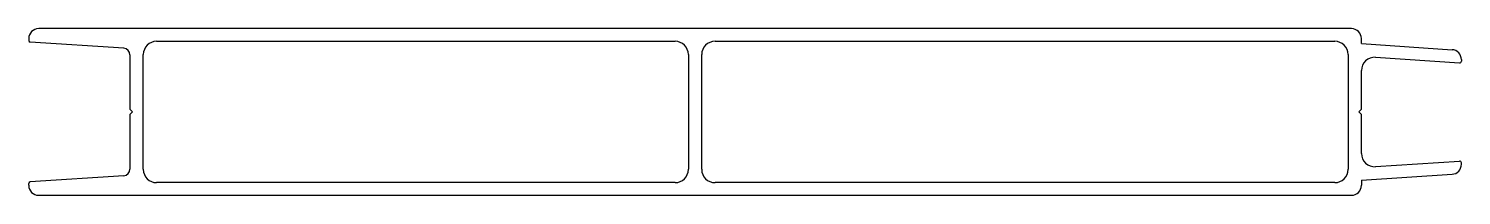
# Model space of a CAD drawing. Extents: x 2341 to 2556, y 2177 to 2202.
import ezdxf

# ---------------------------------------------------------------- set-up
doc = ezdxf.new("R2010")
doc.units = 0
doc.layers.get('0').update_dxf_attribs({"linetype": 'CONTINUOUS'})

msp = doc.modelspace()

# ---------------------------------------------------------------- linework, layer by layer
for p, q in [((2539.45, 2202.12), (2342.45, 2202.12)), ((2340.95, 2200.62), (2340.95, 2200.35)), ((2355.21, 2199.18), (2341.18, 2200.1)), ((2360.15, 2200.22), (2437.95, 2200.22)), ((2443.95, 2200.22), (2536.95, 2200.22)), ((2540.95, 2199.87), (2540.95, 2200.62)), ((2540.95, 2199.87), (2554.55, 2198.96)), ((2356.15, 2198.18), (2356.15, 2190.02)), ((2358.15, 2181.02), (2358.15, 2198.22)), ((2439.95, 2198.22), (2439.95, 2181.02)), ((2441.95, 2181.02), (2441.95, 2198.22)), ((2538.95, 2198.22), (2538.95, 2181.02)), ((2543.08, 2197.82), (2555.68, 2196.98)), ((2555.95, 2197.47), (2555.95, 2197.23)), ((2540.95, 2190.02), (2540.95, 2195.83)), ((2356.55, 2189.62), (2356.15, 2190.02)), ((2356.55, 2189.62), (2356.15, 2189.22)), ((2356.15, 2189.22), (2356.15, 2181.06)), ((2540.55, 2189.62), (2540.95, 2190.02)), ((2540.55, 2189.62), (2540.95, 2189.22)), ((2540.95, 2183.41), (2540.95, 2189.22)), ((2543.08, 2181.42), (2555.68, 2182.26)), ((2540.95, 2179.37), (2554.55, 2180.28)), ((2555.95, 2181.77), (2555.95, 2182.01)), ((2340.95, 2178.62), (2340.95, 2178.89)), ((2355.21, 2180.06), (2341.18, 2179.13)), ((2437.95, 2179.02), (2360.15, 2179.02)), ((2536.95, 2179.02), (2443.95, 2179.02)), ((2540.95, 2179.37), (2540.95, 2178.62)), ((2342.45, 2177.12), (2539.45, 2177.12))]:
    msp.add_line(p, q)
for centre, radius, start, end in [((2342.45, 2200.62), 1.5, 90, 180), ((2539.45, 2200.62), 1.5, 0, 90), ((2341.2, 2200.35), 0.25, 180, 266.236), ((2360.15, 2198.22), 2, 90, 180), ((2437.95, 2198.22), 2, 0, 90), ((2443.95, 2198.22), 2, 90, 180), ((2536.95, 2198.22), 2, 0, 90), ((2355.15, 2198.18), 1, 0, 86.236), ((2542.95, 2195.83), 2, 86.1859, 180), ((2554.45, 2197.47), 1.5, 0, 86.1859), ((2555.7, 2197.23), 0.25, 266.1859, 0), ((2542.95, 2183.41), 2, 180, 273.8141), ((2555.7, 2182.01), 0.25, 0, 93.8141), ((2355.15, 2181.06), 1, 273.764, 0), ((2360.15, 2181.02), 2, 180, 270), ((2437.95, 2181.02), 2, 270, 0), ((2443.95, 2181.02), 2, 180, 270), ((2536.95, 2181.02), 2, 270, 0), ((2554.45, 2181.77), 1.5, 273.8141, 0), ((2341.2, 2178.89), 0.25, 93.764, 180), ((2342.45, 2178.62), 1.5, 180, 270), ((2539.45, 2178.62), 1.5, 270, 0)]:
    msp.add_arc(centre, radius, start, end)

doc.saveas('drawing.dxf')
